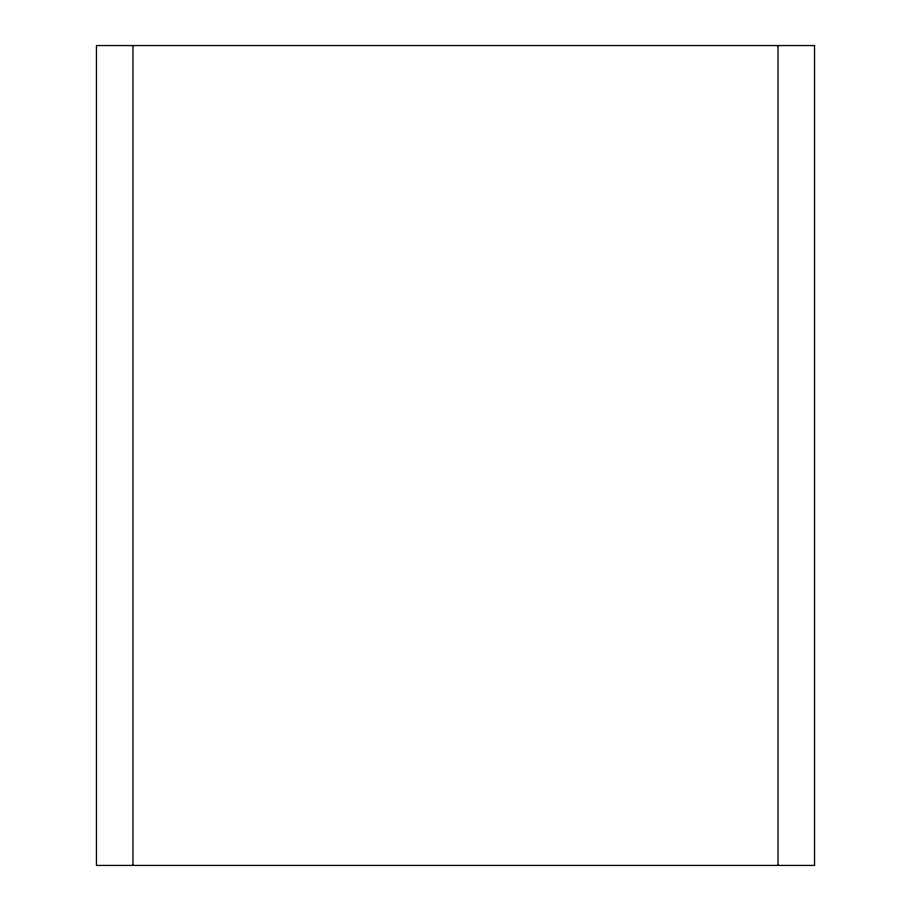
<?xml version="1.0" encoding="UTF-8"?>
<svg xmlns="http://www.w3.org/2000/svg" width="911" height="911" viewBox="0 0 911 911"><rect width="100%" height="100%" fill="white"/><g stroke="black" fill="none" stroke-linecap="round" stroke-linejoin="round"><path stroke-width="1.37" d="M778.04 45.55L778.04 865.427M132.96 45.55L132.96 865.427M814.548 45.55L96.452 45.55L96.452 865.427L814.548 865.427L814.548 45.55"/></g></svg>
